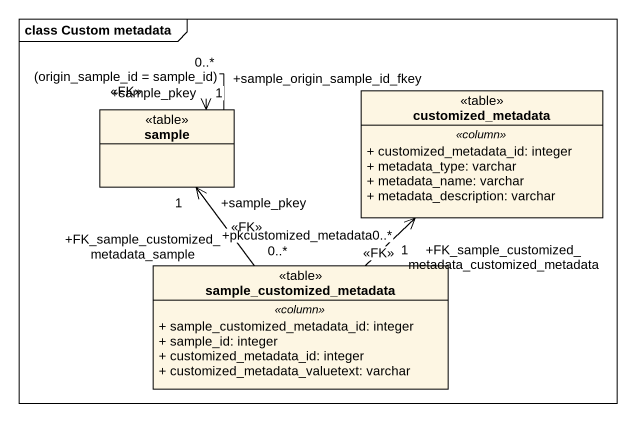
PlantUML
@startuml
mainframe class Custom metadata
hide circle
hide empty members
skinparam classAttributeIconSize 0
class customized_metadata <<table>> {
  .. <<column>> ..
  + customized_metadata_id: integer
  + metadata_type: varchar
  + metadata_name: varchar
  + metadata_description: varchar
}
class sample <<table>>
class sample_customized_metadata <<table>> {
  .. <<column>> ..
  + sample_customized_metadata_id: integer
  + sample_id: integer
  + customized_metadata_id: integer
  + customized_metadata_valuetext: varchar
}
sample "+sample_origin_sample_id_fkey\n0..*" --> "+sample_pkey\n1" sample : (origin_sample_id = sample_id)\n<<FK>>
sample_customized_metadata "+FK_sample_customized_metadata_customized_metadata\n0..*" -up-> "+pkcustomized_metadata\n1" customized_metadata : <<FK>>
sample_customized_metadata "+FK_sample_customized_metadata_sample\n0..*" -up-> "+sample_pkey\n1" sample : <<FK>>
@enduml
